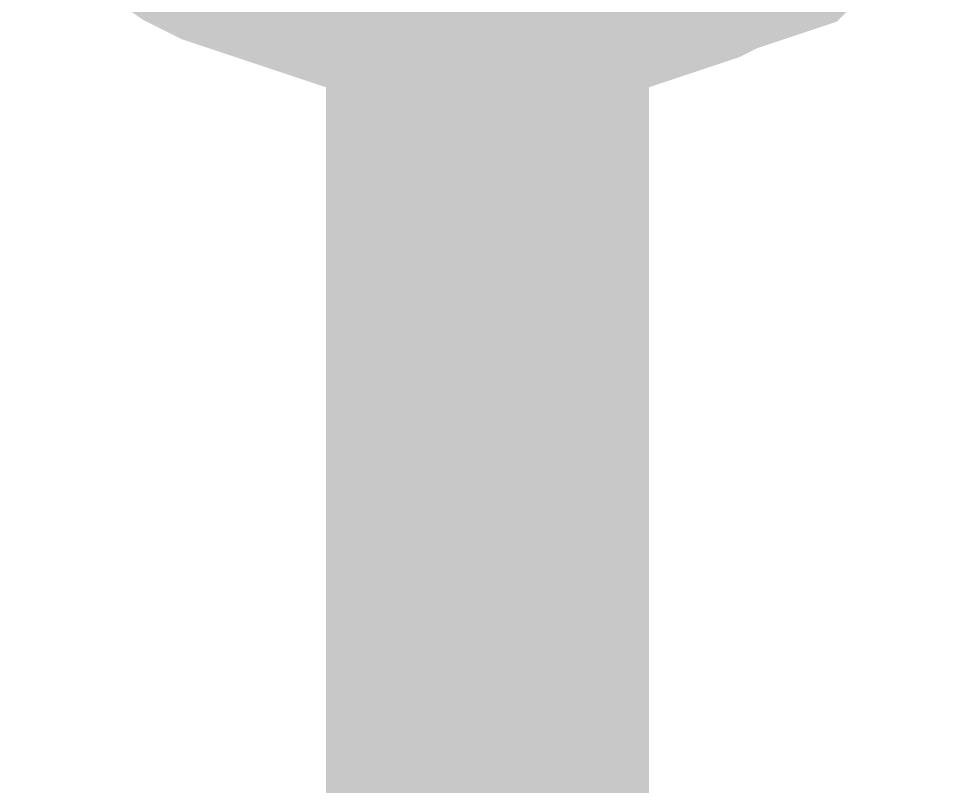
# Model space of a CAD drawing. Header units: inches. Extents: x 0 to 11.5, y 0 to 7.6.
# Drawn here: x 6.13308 to 6.16704, y 4.89913 to 4.92721 of the extents above; entities that cross this region are included whole.
import ezdxf

# ---------------------------------------------------------------- set-up
doc = ezdxf.new("R2010")
doc.units = ezdxf.units.IN
doc.header["$MEASUREMENT"] = 0
doc.layers.add('Sheet', color=255, linetype='Continuous')

msp = doc.modelspace()

# ---------------------------------------------------------------- linework, layer by layer
at = {"layer": 'Sheet'}
for points in [[(6.150224, 4.949791, 0.0118, 0.0118, 0), (6.150224, 4.699721, 0.0118, 0.0118, 0)], [(6.150224, 4.929944, 0.0118, 0.0118, 0), (6.149232, 4.929944, 0.0118, 0.0118, 0), (6.14824, 4.929944, 0.0118, 0.0118, 0), (6.147247, 4.930275, 0.0118, 0.0118, 0), (6.146255, 4.930275, 0.0118, 0.0118, 0), (6.145263, 4.930606, 0.0118, 0.0118, 0), (6.144271, 4.930937, 0.0118, 0.0118, 0), (6.143278, 4.931267, 0.0118, 0.0118, 0), (6.142286, 4.931598, 0.0118, 0.0118, 0), (6.141294, 4.931929, 0.0118, 0.0118, 0), (6.140632, 4.93226, 0.0118, 0.0118, 0), (6.13964, 4.932921, 0.0118, 0.0118, 0), (6.138978, 4.933252, 0.0118, 0.0118, 0)], [(6.150224, 4.929944, 0.0118, 0.0118, 0), (6.149232, 4.929944, 0.0118, 0.0118, 0), (6.14824, 4.929944, 0.0118, 0.0118, 0), (6.147247, 4.930275, 0.0118, 0.0118, 0), (6.146255, 4.930275, 0.0118, 0.0118, 0), (6.145263, 4.930606, 0.0118, 0.0118, 0), (6.144271, 4.930937, 0.0118, 0.0118, 0), (6.143278, 4.931267, 0.0118, 0.0118, 0), (6.142286, 4.931598, 0.0118, 0.0118, 0), (6.141294, 4.931929, 0.0118, 0.0118, 0), (6.140632, 4.93226, 0.0118, 0.0118, 0), (6.13964, 4.932921, 0.0118, 0.0118, 0), (6.138978, 4.933252, 0.0118, 0.0118, 0)], [(6.150224, 4.929944, 0.0118, 0.0118, 0), (6.149232, 4.929944, 0.0118, 0.0118, 0), (6.14824, 4.929944, 0.0118, 0.0118, 0), (6.147247, 4.930275, 0.0118, 0.0118, 0), (6.146255, 4.930275, 0.0118, 0.0118, 0), (6.145263, 4.930606, 0.0118, 0.0118, 0), (6.144271, 4.930937, 0.0118, 0.0118, 0), (6.143278, 4.931267, 0.0118, 0.0118, 0), (6.142286, 4.931598, 0.0118, 0.0118, 0), (6.141294, 4.931929, 0.0118, 0.0118, 0), (6.140632, 4.93226, 0.0118, 0.0118, 0), (6.13964, 4.932921, 0.0118, 0.0118, 0), (6.138978, 4.933252, 0.0118, 0.0118, 0)], [(6.150224, 4.929944, 0.0118, 0.0118, 0), (6.149232, 4.929944, 0.0118, 0.0118, 0), (6.14824, 4.929944, 0.0118, 0.0118, 0), (6.147247, 4.930275, 0.0118, 0.0118, 0), (6.146255, 4.930275, 0.0118, 0.0118, 0), (6.145263, 4.930606, 0.0118, 0.0118, 0), (6.144271, 4.930937, 0.0118, 0.0118, 0), (6.143278, 4.931267, 0.0118, 0.0118, 0), (6.142286, 4.931598, 0.0118, 0.0118, 0), (6.141294, 4.931929, 0.0118, 0.0118, 0), (6.140632, 4.93226, 0.0118, 0.0118, 0), (6.13964, 4.932921, 0.0118, 0.0118, 0), (6.138978, 4.933252, 0.0118, 0.0118, 0)], [(6.150224, 4.929944, 0.0118, 0.0118, 0), (6.149232, 4.929944, 0.0118, 0.0118, 0), (6.14824, 4.929944, 0.0118, 0.0118, 0), (6.147247, 4.930275, 0.0118, 0.0118, 0), (6.146255, 4.930275, 0.0118, 0.0118, 0), (6.145263, 4.930606, 0.0118, 0.0118, 0), (6.144271, 4.930937, 0.0118, 0.0118, 0), (6.143278, 4.931267, 0.0118, 0.0118, 0), (6.142286, 4.931598, 0.0118, 0.0118, 0), (6.141294, 4.931929, 0.0118, 0.0118, 0), (6.140632, 4.93226, 0.0118, 0.0118, 0), (6.13964, 4.932921, 0.0118, 0.0118, 0), (6.138978, 4.933252, 0.0118, 0.0118, 0)], [(6.150224, 4.929944, 0.0118, 0.0118, 0), (6.149232, 4.929944, 0.0118, 0.0118, 0), (6.14824, 4.929944, 0.0118, 0.0118, 0), (6.147247, 4.930275, 0.0118, 0.0118, 0), (6.146255, 4.930275, 0.0118, 0.0118, 0), (6.145263, 4.930606, 0.0118, 0.0118, 0), (6.144271, 4.930937, 0.0118, 0.0118, 0), (6.143278, 4.931267, 0.0118, 0.0118, 0), (6.142286, 4.931598, 0.0118, 0.0118, 0), (6.141294, 4.931929, 0.0118, 0.0118, 0), (6.140632, 4.93226, 0.0118, 0.0118, 0), (6.13964, 4.932921, 0.0118, 0.0118, 0), (6.138978, 4.933252, 0.0118, 0.0118, 0)], [(6.150224, 4.929944, 0.0118, 0.0118, 0), (6.149232, 4.929944, 0.0118, 0.0118, 0), (6.14824, 4.929944, 0.0118, 0.0118, 0), (6.147247, 4.930275, 0.0118, 0.0118, 0), (6.146255, 4.930275, 0.0118, 0.0118, 0), (6.145263, 4.930606, 0.0118, 0.0118, 0), (6.144271, 4.930937, 0.0118, 0.0118, 0), (6.143278, 4.931267, 0.0118, 0.0118, 0), (6.142286, 4.931598, 0.0118, 0.0118, 0), (6.141294, 4.931929, 0.0118, 0.0118, 0), (6.140632, 4.93226, 0.0118, 0.0118, 0), (6.13964, 4.932921, 0.0118, 0.0118, 0), (6.138978, 4.933252, 0.0118, 0.0118, 0)], [(6.150224, 4.929944, 0.0118, 0.0118, 0), (6.149232, 4.929944, 0.0118, 0.0118, 0), (6.14824, 4.929944, 0.0118, 0.0118, 0), (6.147247, 4.930275, 0.0118, 0.0118, 0), (6.146255, 4.930275, 0.0118, 0.0118, 0), (6.145263, 4.930606, 0.0118, 0.0118, 0), (6.144271, 4.930937, 0.0118, 0.0118, 0), (6.143278, 4.931267, 0.0118, 0.0118, 0), (6.142286, 4.931598, 0.0118, 0.0118, 0), (6.141294, 4.931929, 0.0118, 0.0118, 0), (6.140632, 4.93226, 0.0118, 0.0118, 0), (6.13964, 4.932921, 0.0118, 0.0118, 0), (6.138978, 4.933252, 0.0118, 0.0118, 0)], [(6.16114, 4.933252, 0.0118, 0.0118, 0), (6.160478, 4.932921, 0.0118, 0.0118, 0), (6.159816, 4.93226, 0.0118, 0.0118, 0), (6.158824, 4.931929, 0.0118, 0.0118, 0), (6.157832, 4.931598, 0.0118, 0.0118, 0), (6.15717, 4.931267, 0.0118, 0.0118, 0), (6.156178, 4.930937, 0.0118, 0.0118, 0), (6.155186, 4.930606, 0.0118, 0.0118, 0), (6.154194, 4.930275, 0.0118, 0.0118, 0), (6.153201, 4.930275, 0.0118, 0.0118, 0), (6.152209, 4.929944, 0.0118, 0.0118, 0), (6.151217, 4.929944, 0.0118, 0.0118, 0), (6.150224, 4.929944, 0.0118, 0.0118, 0)], [(6.16114, 4.933252, 0.0118, 0.0118, 0), (6.160478, 4.932921, 0.0118, 0.0118, 0), (6.159816, 4.93226, 0.0118, 0.0118, 0), (6.158824, 4.931929, 0.0118, 0.0118, 0), (6.157832, 4.931598, 0.0118, 0.0118, 0), (6.15717, 4.931267, 0.0118, 0.0118, 0), (6.156178, 4.930937, 0.0118, 0.0118, 0), (6.155186, 4.930606, 0.0118, 0.0118, 0), (6.154194, 4.930275, 0.0118, 0.0118, 0), (6.153201, 4.930275, 0.0118, 0.0118, 0), (6.152209, 4.929944, 0.0118, 0.0118, 0), (6.151217, 4.929944, 0.0118, 0.0118, 0), (6.150224, 4.929944, 0.0118, 0.0118, 0)], [(6.16114, 4.933252, 0.0118, 0.0118, 0), (6.160478, 4.932921, 0.0118, 0.0118, 0), (6.159816, 4.93226, 0.0118, 0.0118, 0), (6.158824, 4.931929, 0.0118, 0.0118, 0), (6.157832, 4.931598, 0.0118, 0.0118, 0), (6.15717, 4.931267, 0.0118, 0.0118, 0), (6.156178, 4.930937, 0.0118, 0.0118, 0), (6.155186, 4.930606, 0.0118, 0.0118, 0), (6.154194, 4.930275, 0.0118, 0.0118, 0), (6.153201, 4.930275, 0.0118, 0.0118, 0), (6.152209, 4.929944, 0.0118, 0.0118, 0), (6.151217, 4.929944, 0.0118, 0.0118, 0), (6.150224, 4.929944, 0.0118, 0.0118, 0)], [(6.16114, 4.933252, 0.0118, 0.0118, 0), (6.160478, 4.932921, 0.0118, 0.0118, 0), (6.159816, 4.93226, 0.0118, 0.0118, 0), (6.158824, 4.931929, 0.0118, 0.0118, 0), (6.157832, 4.931598, 0.0118, 0.0118, 0), (6.15717, 4.931267, 0.0118, 0.0118, 0), (6.156178, 4.930937, 0.0118, 0.0118, 0), (6.155186, 4.930606, 0.0118, 0.0118, 0), (6.154194, 4.930275, 0.0118, 0.0118, 0), (6.153201, 4.930275, 0.0118, 0.0118, 0), (6.152209, 4.929944, 0.0118, 0.0118, 0), (6.151217, 4.929944, 0.0118, 0.0118, 0), (6.150224, 4.929944, 0.0118, 0.0118, 0)], [(6.16114, 4.933252, 0.0118, 0.0118, 0), (6.160478, 4.932921, 0.0118, 0.0118, 0), (6.159816, 4.93226, 0.0118, 0.0118, 0), (6.158824, 4.931929, 0.0118, 0.0118, 0), (6.157832, 4.931598, 0.0118, 0.0118, 0), (6.15717, 4.931267, 0.0118, 0.0118, 0), (6.156178, 4.930937, 0.0118, 0.0118, 0), (6.155186, 4.930606, 0.0118, 0.0118, 0), (6.154194, 4.930275, 0.0118, 0.0118, 0), (6.153201, 4.930275, 0.0118, 0.0118, 0), (6.152209, 4.929944, 0.0118, 0.0118, 0), (6.151217, 4.929944, 0.0118, 0.0118, 0), (6.150224, 4.929944, 0.0118, 0.0118, 0)], [(6.16114, 4.933252, 0.0118, 0.0118, 0), (6.160478, 4.932921, 0.0118, 0.0118, 0), (6.159816, 4.93226, 0.0118, 0.0118, 0), (6.158824, 4.931929, 0.0118, 0.0118, 0), (6.157832, 4.931598, 0.0118, 0.0118, 0), (6.15717, 4.931267, 0.0118, 0.0118, 0), (6.156178, 4.930937, 0.0118, 0.0118, 0), (6.155186, 4.930606, 0.0118, 0.0118, 0), (6.154194, 4.930275, 0.0118, 0.0118, 0), (6.153201, 4.930275, 0.0118, 0.0118, 0), (6.152209, 4.929944, 0.0118, 0.0118, 0), (6.151217, 4.929944, 0.0118, 0.0118, 0), (6.150224, 4.929944, 0.0118, 0.0118, 0)], [(6.16114, 4.933252, 0.0118, 0.0118, 0), (6.160478, 4.932921, 0.0118, 0.0118, 0), (6.159816, 4.93226, 0.0118, 0.0118, 0), (6.158824, 4.931929, 0.0118, 0.0118, 0), (6.157832, 4.931598, 0.0118, 0.0118, 0), (6.15717, 4.931267, 0.0118, 0.0118, 0), (6.156178, 4.930937, 0.0118, 0.0118, 0), (6.155186, 4.930606, 0.0118, 0.0118, 0), (6.154194, 4.930275, 0.0118, 0.0118, 0), (6.153201, 4.930275, 0.0118, 0.0118, 0), (6.152209, 4.929944, 0.0118, 0.0118, 0), (6.151217, 4.929944, 0.0118, 0.0118, 0), (6.150224, 4.929944, 0.0118, 0.0118, 0)], [(6.16114, 4.933252, 0.0118, 0.0118, 0), (6.160478, 4.932921, 0.0118, 0.0118, 0), (6.159816, 4.93226, 0.0118, 0.0118, 0), (6.158824, 4.931929, 0.0118, 0.0118, 0), (6.157832, 4.931598, 0.0118, 0.0118, 0), (6.15717, 4.931267, 0.0118, 0.0118, 0), (6.156178, 4.930937, 0.0118, 0.0118, 0), (6.155186, 4.930606, 0.0118, 0.0118, 0), (6.154194, 4.930275, 0.0118, 0.0118, 0), (6.153201, 4.930275, 0.0118, 0.0118, 0), (6.152209, 4.929944, 0.0118, 0.0118, 0), (6.151217, 4.929944, 0.0118, 0.0118, 0), (6.150224, 4.929944, 0.0118, 0.0118, 0)]]:
    msp.add_lwpolyline(points, format="xyseb", dxfattribs=at)

doc.saveas('drawing.dxf')
